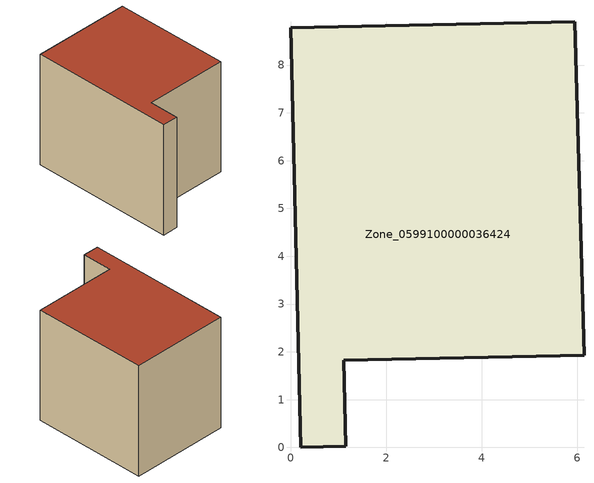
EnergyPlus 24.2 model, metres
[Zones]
Zone_0599100000036424
 floor ground (C_G): 0,8.78 5.95,8.91 6.14,1.93 1.11,1.82 1.15,0.02 0.21,0 z0
 wall outside (C_F): 0.21,0 1.15,0.02 1.11,1.82 6.14,1.93 5.95,8.91 0,8.78 0.21,0 z0:6.86
 roof outside (C_R): 5.95,8.91 0,8.78 0.21,0 1.15,0.02 1.11,1.82 6.14,1.93 z6.86
[BUILDING]
Pand.0599100000036424: North Axis=0; Terrain=City; Loads Convergence Tolerance Value=0.04; Temperature Convergence Tolerance Value=0.4; Solar Distribution=FullExterior; Maximum Number of Warmup Days=25; Minimum Number of Warmup Days=1
[Site:Location]
Rotterdam.The.Hague.AP_ZH_NLD Design_Conditions: Latitude=51.96; Longitude=4.45; Time Zone=1; Elevation=-4.5
[SITE:GROUNDTEMPERATURE:BUILDINGSURFACE]
18, 18, 18, 18, 18, 18, 18, 18, 18, 18, 18, 18
[MATERIAL] Thermal Absorptance=0.9; Solar Absorptance=0.7; Visible Absorptance=0.7
Name | Roughness | Thickness | Conductivity | Density | Specific Heat
G.TC.1946 | MediumSmooth | 0.15 | 1 | 540 | 1210
F.TC.1946 | Rough | 0.3 | 0.857143 | 1920 | 840
R.TC.1946 | MediumRough | 0.2 | 0.909091 | 1500 | 1000
[CONSTRUCTION]
C_G: G.TC.1946
C_F: F.TC.1946
C_R: R.TC.1946
[ZONE]
Zone_0599100000036424: Type=1; Multiplier=1; Ceiling Height=Autocalculate; Volume=Autocalculate; Floor Area=autocalculate; Part of Total Floor Area=Yes
[ZONEINFILTRATION:DESIGNFLOWRATE]
Infil_Zone_0599100000036424: Zone or ZoneList or Space or SpaceList=Zone_0599100000036424; Schedule=AlwaysOn; Design Flow Rate Calculation Method=Flow/Area; Flow Rate per Floor Area=0.003; Constant Term Coefficient=1; Temperature Term Coefficient=0; Velocity Term Coefficient=0; Velocity Squared Term Coefficient=0
[HVACTEMPLATE:ZONE:IDEALLOADSAIRSYSTEM]
Zone_0599100000036424: Maximum Heating Supply Air Temperature=50; Minimum Cooling Supply Air Temperature=13; Maximum Heating Supply Air Humidity Ratio=0.0156; Minimum Cooling Supply Air Humidity Ratio=0.0077; Heating Limit=NoLimit; Cooling Limit=NoLimit; Dehumidification Control Type=ConstantSensibleHeatRatio; Cooling Sensible Heat Ratio=0.7; Dehumidification Setpoint=60; Humidification Control Type=None; Humidification Setpoint=30; Outdoor Air Method=None; Outdoor Air Flow Rate per Person=0.00944; Outdoor Air Flow Rate per Zone Floor Area=0; Outdoor Air Flow Rate per Zone=0; Demand Controlled Ventilation Type=None; Outdoor Air Economizer Type=NoEconomizer; Heat Recovery Type=None; Sensible Heat Recovery Effectiveness=0.7; Latent Heat Recovery Effectiveness=0.65
[ZONECONTROL:THERMOSTAT]
ThermostatControl_Zone_0599100000036424: Zone or ZoneList=Zone_0599100000036424; Control Type Schedule=DualSetpointControlType; Control 1=Thermostat_Zone_0599100000036424; Temperature Difference Between Cutout And Setpoint=0
[THERMOSTATSETPOINT:DUALSETPOINT]
Thermostat_Zone_0599100000036424: Heating Setpoint Temperature Schedule=HeatingSetpoint_Zone_0599100000036424; Cooling Setpoint Temperature Schedule=CoolingSetpoint_Zone_0599100000036424
[SCHEDULE:COMPACT]
HeatingSetpoint_Zone_0599100000036424: Through: 12/31, For: AllDays, Until: 24:00, 21
CoolingSetpoint_Zone_0599100000036424: Through: 12/31, For: AllDays, Until: 24:00, 24
DualSetpointControlType: Through: 12/31, For: AllDays, Until: 24:00, 4
AlwaysOn: Through: 12/31, For: AllDays, Until: 24:00, 1
